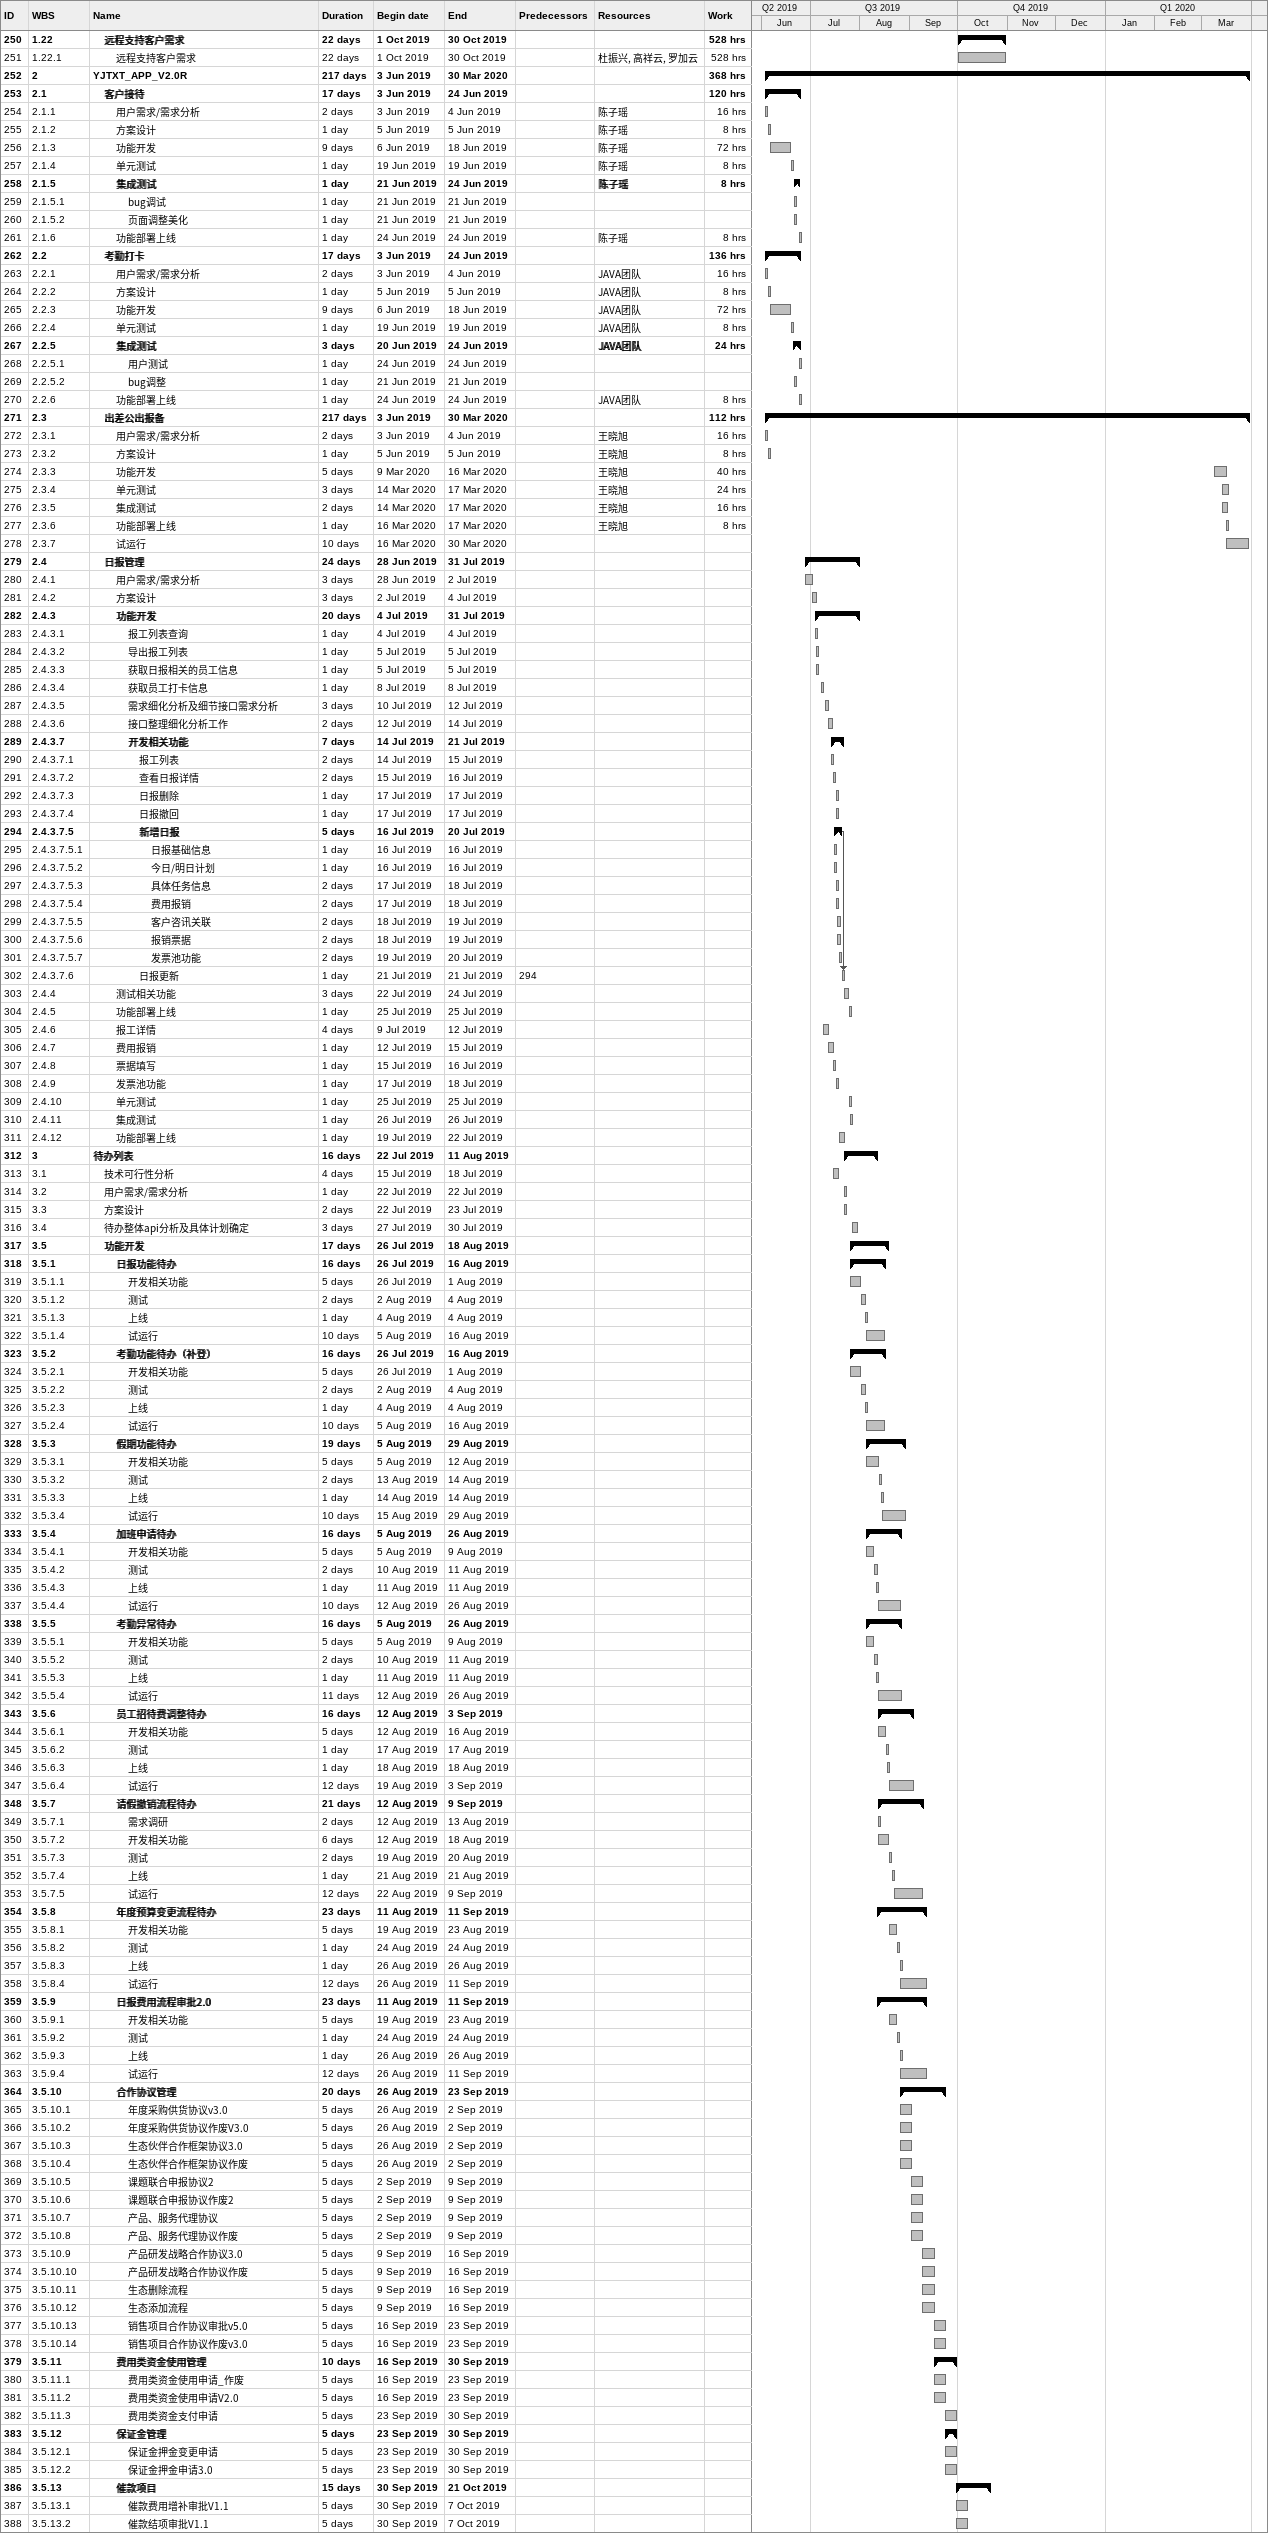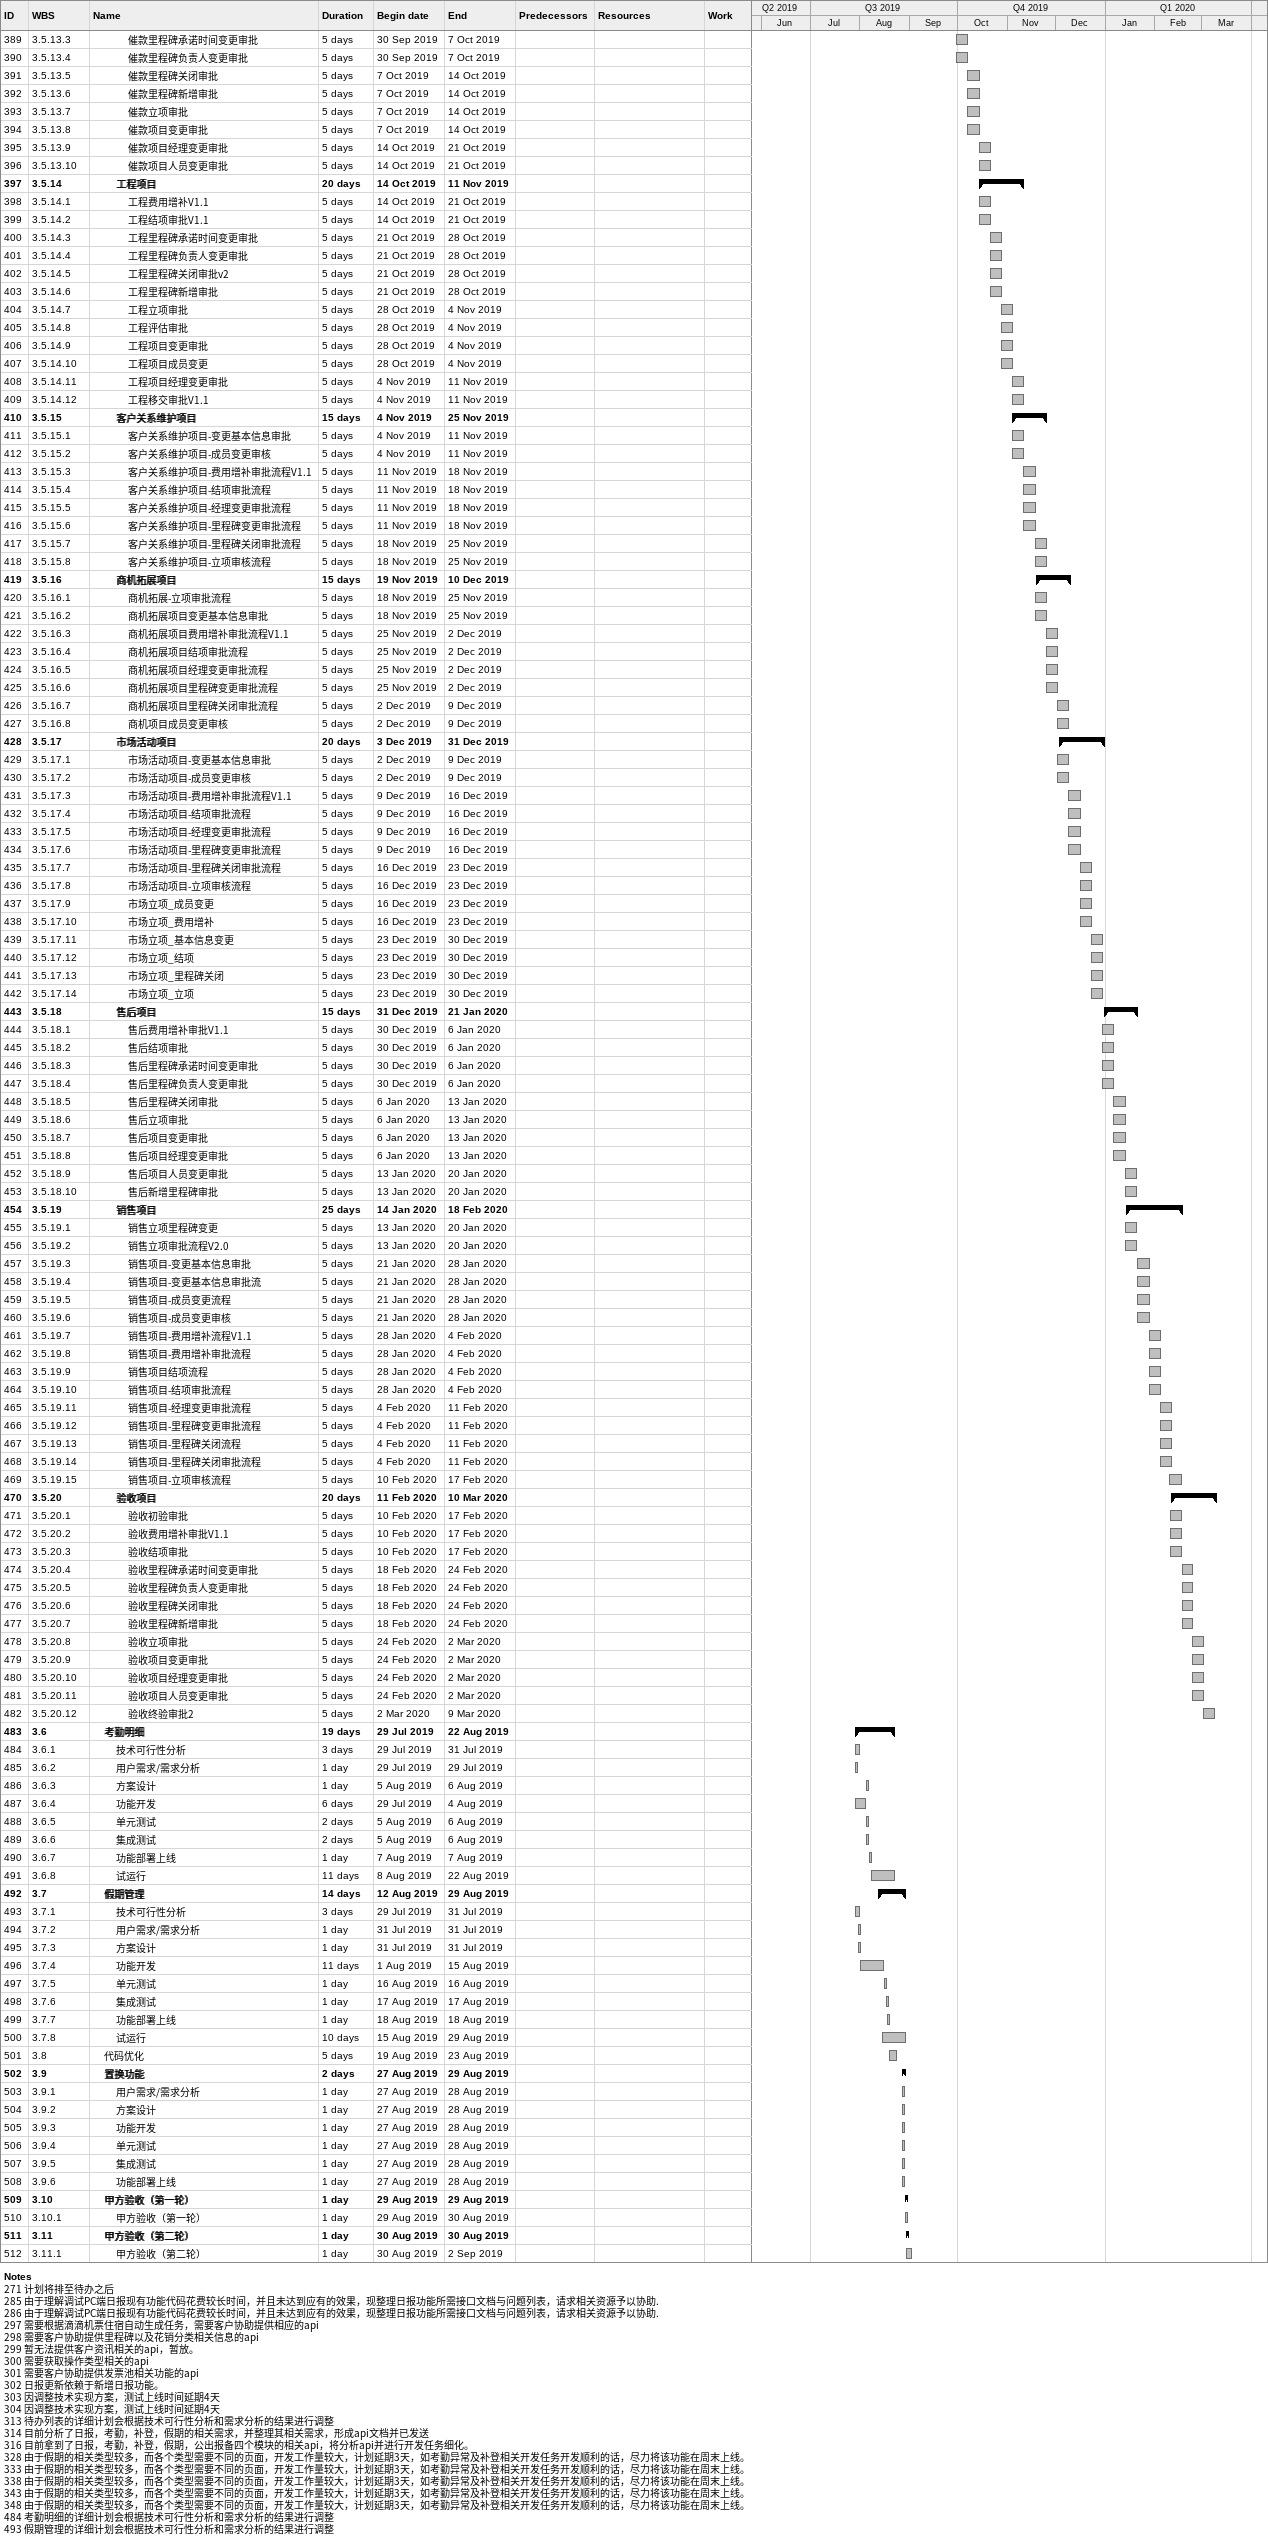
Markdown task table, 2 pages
| ID | WBS | Task | Duration | Start | Finish | Predecessors | Resources | Work (h) |
|---|---|---|---|---|---|---|---|---|
| 250 | 1.22 | **远程支持客户需求** | 22d | 2019-10-01 | 2019-10-30 |  |  | 528 |
| 251 | 1.22.1 | 远程支持客户需求 | 22d | 2019-10-01 | 2019-10-30 |  | 杜振兴, 高祥云, 罗加云 | 528 |
| 252 | 2 | **YJTXT_APP_V2.0R** | 217d | 2019-06-03 | 2020-03-30 |  |  | 368 |
| 253 | 2.1 | **客户接待** | 17d | 2019-06-03 | 2019-06-24 |  |  | 120 |
| 254 | 2.1.1 | 用户需求/需求分析 | 2d | 2019-06-03 | 2019-06-04 |  | 陈子瑶 | 16 |
| 255 | 2.1.2 | 方案设计 | 1d | 2019-06-05 | 2019-06-05 |  | 陈子瑶 | 8 |
| 256 | 2.1.3 | 功能开发 | 9d | 2019-06-06 | 2019-06-18 |  | 陈子瑶 | 72 |
| 257 | 2.1.4 | 单元测试 | 1d | 2019-06-19 | 2019-06-19 |  | 陈子瑶 | 8 |
| 258 | 2.1.5 | **集成测试** | 1d | 2019-06-21 | 2019-06-24 |  | 陈子瑶 | 8 |
| 259 | 2.1.5.1 | bug调试 | 1d | 2019-06-21 | 2019-06-21 |  |  |  |
| 260 | 2.1.5.2 | 页面调整美化 | 1d | 2019-06-21 | 2019-06-21 |  |  |  |
| 261 | 2.1.6 | 功能部署上线 | 1d | 2019-06-24 | 2019-06-24 |  | 陈子瑶 | 8 |
| 262 | 2.2 | **考勤打卡** | 17d | 2019-06-03 | 2019-06-24 |  |  | 136 |
| 263 | 2.2.1 | 用户需求/需求分析 | 2d | 2019-06-03 | 2019-06-04 |  | JAVA团队 | 16 |
| 264 | 2.2.2 | 方案设计 | 1d | 2019-06-05 | 2019-06-05 |  | JAVA团队 | 8 |
| 265 | 2.2.3 | 功能开发 | 9d | 2019-06-06 | 2019-06-18 |  | JAVA团队 | 72 |
| 266 | 2.2.4 | 单元测试 | 1d | 2019-06-19 | 2019-06-19 |  | JAVA团队 | 8 |
| 267 | 2.2.5 | **集成测试** | 3d | 2019-06-20 | 2019-06-24 |  | JAVA团队 | 24 |
| 268 | 2.2.5.1 | 用户测试 | 1d | 2019-06-24 | 2019-06-24 |  |  |  |
| 269 | 2.2.5.2 | bug调整 | 1d | 2019-06-21 | 2019-06-21 |  |  |  |
| 270 | 2.2.6 | 功能部署上线 | 1d | 2019-06-24 | 2019-06-24 |  | JAVA团队 | 8 |
| 271 | 2.3 | **出差公出报备** | 217d | 2019-06-03 | 2020-03-30 |  |  | 112 |
| 272 | 2.3.1 | 用户需求/需求分析 | 2d | 2019-06-03 | 2019-06-04 |  | 王晓旭 | 16 |
| 273 | 2.3.2 | 方案设计 | 1d | 2019-06-05 | 2019-06-05 |  | 王晓旭 | 8 |
| 274 | 2.3.3 | 功能开发 | 5d | 2020-03-09 | 2020-03-16 |  | 王晓旭 | 40 |
| 275 | 2.3.4 | 单元测试 | 3d | 2020-03-14 | 2020-03-17 |  | 王晓旭 | 24 |
| 276 | 2.3.5 | 集成测试 | 2d | 2020-03-14 | 2020-03-17 |  | 王晓旭 | 16 |
| 277 | 2.3.6 | 功能部署上线 | 1d | 2020-03-16 | 2020-03-17 |  | 王晓旭 | 8 |
| 278 | 2.3.7 | 试运行 | 10d | 2020-03-16 | 2020-03-30 |  |  |  |
| 279 | 2.4 | **日报管理** | 24d | 2019-06-28 | 2019-07-31 |  |  |  |
| 280 | 2.4.1 | 用户需求/需求分析 | 3d | 2019-06-28 | 2019-07-02 |  |  |  |
| 281 | 2.4.2 | 方案设计 | 3d | 2019-07-02 | 2019-07-04 |  |  |  |
| 282 | 2.4.3 | **功能开发** | 20d | 2019-07-04 | 2019-07-31 |  |  |  |
| 283 | 2.4.3.1 | 报工列表查询 | 1d | 2019-07-04 | 2019-07-04 |  |  |  |
| 284 | 2.4.3.2 | 导出报工列表 | 1d | 2019-07-05 | 2019-07-05 |  |  |  |
| 285 | 2.4.3.3 | 获取日报相关的员工信息 | 1d | 2019-07-05 | 2019-07-05 |  |  |  |
| 286 | 2.4.3.4 | 获取员工打卡信息 | 1d | 2019-07-08 | 2019-07-08 |  |  |  |
| 287 | 2.4.3.5 | 需求细化分析及细节接口需求分析 | 3d | 2019-07-10 | 2019-07-12 |  |  |  |
| 288 | 2.4.3.6 | 接口整理细化分析工作 | 2d | 2019-07-12 | 2019-07-14 |  |  |  |
| 289 | 2.4.3.7 | **开发相关功能** | 7d | 2019-07-14 | 2019-07-21 |  |  |  |
| 290 | 2.4.3.7.1 | 报工列表 | 2d | 2019-07-14 | 2019-07-15 |  |  |  |
| 291 | 2.4.3.7.2 | 查看日报详情 | 2d | 2019-07-15 | 2019-07-16 |  |  |  |
| 292 | 2.4.3.7.3 | 日报删除 | 1d | 2019-07-17 | 2019-07-17 |  |  |  |
| 293 | 2.4.3.7.4 | 日报撤回 | 1d | 2019-07-17 | 2019-07-17 |  |  |  |
| 294 | 2.4.3.7.5 | **新增日报** | 5d | 2019-07-16 | 2019-07-20 |  |  |  |
| 295 | 2.4.3.7.5.1 | 日报基础信息 | 1d | 2019-07-16 | 2019-07-16 |  |  |  |
| 296 | 2.4.3.7.5.2 | 今日/明日计划 | 1d | 2019-07-16 | 2019-07-16 |  |  |  |
| 297 | 2.4.3.7.5.3 | 具体任务信息 | 2d | 2019-07-17 | 2019-07-18 |  |  |  |
| 298 | 2.4.3.7.5.4 | 费用报销 | 2d | 2019-07-17 | 2019-07-18 |  |  |  |
| 299 | 2.4.3.7.5.5 | 客户咨讯关联 | 2d | 2019-07-18 | 2019-07-19 |  |  |  |
| 300 | 2.4.3.7.5.6 | 报销票据 | 2d | 2019-07-18 | 2019-07-19 |  |  |  |
| 301 | 2.4.3.7.5.7 | 发票池功能 | 2d | 2019-07-19 | 2019-07-20 |  |  |  |
| 302 | 2.4.3.7.6 | 日报更新 | 1d | 2019-07-21 | 2019-07-21 | 294 |  |  |
| 303 | 2.4.4 | 测试相关功能 | 3d | 2019-07-22 | 2019-07-24 |  |  |  |
| 304 | 2.4.5 | 功能部署上线 | 1d | 2019-07-25 | 2019-07-25 |  |  |  |
| 305 | 2.4.6 | 报工详情 | 4d | 2019-07-09 | 2019-07-12 |  |  |  |
| 306 | 2.4.7 | 费用报销 | 1d | 2019-07-12 | 2019-07-15 |  |  |  |
| 307 | 2.4.8 | 票据填写 | 1d | 2019-07-15 | 2019-07-16 |  |  |  |
| 308 | 2.4.9 | 发票池功能 | 1d | 2019-07-17 | 2019-07-18 |  |  |  |
| 309 | 2.4.10 | 单元测试 | 1d | 2019-07-25 | 2019-07-25 |  |  |  |
| 310 | 2.4.11 | 集成测试 | 1d | 2019-07-26 | 2019-07-26 |  |  |  |
| 311 | 2.4.12 | 功能部署上线 | 1d | 2019-07-19 | 2019-07-22 |  |  |  |
| 312 | 3 | **待办列表** | 16d | 2019-07-22 | 2019-08-11 |  |  |  |
| 313 | 3.1 | 技术可行性分析 | 4d | 2019-07-15 | 2019-07-18 |  |  |  |
| 314 | 3.2 | 用户需求/需求分析 | 1d | 2019-07-22 | 2019-07-22 |  |  |  |
| 315 | 3.3 | 方案设计 | 2d | 2019-07-22 | 2019-07-23 |  |  |  |
| 316 | 3.4 | 待办整体api分析及具体计划确定 | 3d | 2019-07-27 | 2019-07-30 |  |  |  |
| 317 | 3.5 | **功能开发** | 17d | 2019-07-26 | 2019-08-18 |  |  |  |
| 318 | 3.5.1 | **日报功能待办** | 16d | 2019-07-26 | 2019-08-16 |  |  |  |
| 319 | 3.5.1.1 | 开发相关功能 | 5d | 2019-07-26 | 2019-08-01 |  |  |  |
| 320 | 3.5.1.2 | 测试 | 2d | 2019-08-02 | 2019-08-04 |  |  |  |
| 321 | 3.5.1.3 | 上线 | 1d | 2019-08-04 | 2019-08-04 |  |  |  |
| 322 | 3.5.1.4 | 试运行 | 10d | 2019-08-05 | 2019-08-16 |  |  |  |
| 323 | 3.5.2 | **考勤功能待办（补登）** | 16d | 2019-07-26 | 2019-08-16 |  |  |  |
| 324 | 3.5.2.1 | 开发相关功能 | 5d | 2019-07-26 | 2019-08-01 |  |  |  |
| 325 | 3.5.2.2 | 测试 | 2d | 2019-08-02 | 2019-08-04 |  |  |  |
| 326 | 3.5.2.3 | 上线 | 1d | 2019-08-04 | 2019-08-04 |  |  |  |
| 327 | 3.5.2.4 | 试运行 | 10d | 2019-08-05 | 2019-08-16 |  |  |  |
| 328 | 3.5.3 | **假期功能待办** | 19d | 2019-08-05 | 2019-08-29 |  |  |  |
| 329 | 3.5.3.1 | 开发相关功能 | 5d | 2019-08-05 | 2019-08-12 |  |  |  |
| 330 | 3.5.3.2 | 测试 | 2d | 2019-08-13 | 2019-08-14 |  |  |  |
| 331 | 3.5.3.3 | 上线 | 1d | 2019-08-14 | 2019-08-14 |  |  |  |
| 332 | 3.5.3.4 | 试运行 | 10d | 2019-08-15 | 2019-08-29 |  |  |  |
| 333 | 3.5.4 | **加班申请待办** | 16d | 2019-08-05 | 2019-08-26 |  |  |  |
| 334 | 3.5.4.1 | 开发相关功能 | 5d | 2019-08-05 | 2019-08-09 |  |  |  |
| 335 | 3.5.4.2 | 测试 | 2d | 2019-08-10 | 2019-08-11 |  |  |  |
| 336 | 3.5.4.3 | 上线 | 1d | 2019-08-11 | 2019-08-11 |  |  |  |
| 337 | 3.5.4.4 | 试运行 | 10d | 2019-08-12 | 2019-08-26 |  |  |  |
| 338 | 3.5.5 | **考勤异常待办** | 16d | 2019-08-05 | 2019-08-26 |  |  |  |
| 339 | 3.5.5.1 | 开发相关功能 | 5d | 2019-08-05 | 2019-08-09 |  |  |  |
| 340 | 3.5.5.2 | 测试 | 2d | 2019-08-10 | 2019-08-11 |  |  |  |
| 341 | 3.5.5.3 | 上线 | 1d | 2019-08-11 | 2019-08-11 |  |  |  |
| 342 | 3.5.5.4 | 试运行 | 11d | 2019-08-12 | 2019-08-26 |  |  |  |
| 343 | 3.5.6 | **员工招待费调整待办** | 16d | 2019-08-12 | 2019-09-03 |  |  |  |
| 344 | 3.5.6.1 | 开发相关功能 | 5d | 2019-08-12 | 2019-08-16 |  |  |  |
| 345 | 3.5.6.2 | 测试 | 1d | 2019-08-17 | 2019-08-17 |  |  |  |
| 346 | 3.5.6.3 | 上线 | 1d | 2019-08-18 | 2019-08-18 |  |  |  |
| 347 | 3.5.6.4 | 试运行 | 12d | 2019-08-19 | 2019-09-03 |  |  |  |
| 348 | 3.5.7 | **请假撤销流程待办** | 21d | 2019-08-12 | 2019-09-09 |  |  |  |
| 349 | 3.5.7.1 | 需求调研 | 2d | 2019-08-12 | 2019-08-13 |  |  |  |
| 350 | 3.5.7.2 | 开发相关功能 | 6d | 2019-08-12 | 2019-08-18 |  |  |  |
| 351 | 3.5.7.3 | 测试 | 2d | 2019-08-19 | 2019-08-20 |  |  |  |
| 352 | 3.5.7.4 | 上线 | 1d | 2019-08-21 | 2019-08-21 |  |  |  |
| 353 | 3.5.7.5 | 试运行 | 12d | 2019-08-22 | 2019-09-09 |  |  |  |
| 354 | 3.5.8 | **年度预算变更流程待办** | 23d | 2019-08-11 | 2019-09-11 |  |  |  |
| 355 | 3.5.8.1 | 开发相关功能 | 5d | 2019-08-19 | 2019-08-23 |  |  |  |
| 356 | 3.5.8.2 | 测试 | 1d | 2019-08-24 | 2019-08-24 |  |  |  |
| 357 | 3.5.8.3 | 上线 | 1d | 2019-08-26 | 2019-08-26 |  |  |  |
| 358 | 3.5.8.4 | 试运行 | 12d | 2019-08-26 | 2019-09-11 |  |  |  |
| 359 | 3.5.9 | **日报费用流程审批2.0** | 23d | 2019-08-11 | 2019-09-11 |  |  |  |
| 360 | 3.5.9.1 | 开发相关功能 | 5d | 2019-08-19 | 2019-08-23 |  |  |  |
| 361 | 3.5.9.2 | 测试 | 1d | 2019-08-24 | 2019-08-24 |  |  |  |
| 362 | 3.5.9.3 | 上线 | 1d | 2019-08-26 | 2019-08-26 |  |  |  |
| 363 | 3.5.9.4 | 试运行 | 12d | 2019-08-26 | 2019-09-11 |  |  |  |
| 364 | 3.5.10 | **合作协议管理** | 20d | 2019-08-26 | 2019-09-23 |  |  |  |
| 365 | 3.5.10.1 | 年度采购供货协议v3.0 | 5d | 2019-08-26 | 2019-09-02 |  |  |  |
| 366 | 3.5.10.2 | 年度采购供货协议作废V3.0 | 5d | 2019-08-26 | 2019-09-02 |  |  |  |
| 367 | 3.5.10.3 | 生态伙伴合作框架协议3.0 | 5d | 2019-08-26 | 2019-09-02 |  |  |  |
| 368 | 3.5.10.4 | 生态伙伴合作框架协议作废 | 5d | 2019-08-26 | 2019-09-02 |  |  |  |
| 369 | 3.5.10.5 | 课题联合申报协议2 | 5d | 2019-09-02 | 2019-09-09 |  |  |  |
| 370 | 3.5.10.6 | 课题联合申报协议作废2 | 5d | 2019-09-02 | 2019-09-09 |  |  |  |
| 371 | 3.5.10.7 | 产品、服务代理协议 | 5d | 2019-09-02 | 2019-09-09 |  |  |  |
| 372 | 3.5.10.8 | 产品、服务代理协议作废 | 5d | 2019-09-02 | 2019-09-09 |  |  |  |
| 373 | 3.5.10.9 | 产品研发战略合作协议3.0 | 5d | 2019-09-09 | 2019-09-16 |  |  |  |
| 374 | 3.5.10.10 | 产品研发战略合作协议作废 | 5d | 2019-09-09 | 2019-09-16 |  |  |  |
| 375 | 3.5.10.11 | 生态删除流程 | 5d | 2019-09-09 | 2019-09-16 |  |  |  |
| 376 | 3.5.10.12 | 生态添加流程 | 5d | 2019-09-09 | 2019-09-16 |  |  |  |
| 377 | 3.5.10.13 | 销售项目合作协议审批v5.0 | 5d | 2019-09-16 | 2019-09-23 |  |  |  |
| 378 | 3.5.10.14 | 销售项目合作协议作废v3.0 | 5d | 2019-09-16 | 2019-09-23 |  |  |  |
| 379 | 3.5.11 | **费用类资金使用管理** | 10d | 2019-09-16 | 2019-09-30 |  |  |  |
| 380 | 3.5.11.1 | 费用类资金使用申请_作废 | 5d | 2019-09-16 | 2019-09-23 |  |  |  |
| 381 | 3.5.11.2 | 费用类资金使用申请V2.0 | 5d | 2019-09-16 | 2019-09-23 |  |  |  |
| 382 | 3.5.11.3 | 费用类资金支付申请 | 5d | 2019-09-23 | 2019-09-30 |  |  |  |
| 383 | 3.5.12 | **保证金管理** | 5d | 2019-09-23 | 2019-09-30 |  |  |  |
| 384 | 3.5.12.1 | 保证金押金变更申请 | 5d | 2019-09-23 | 2019-09-30 |  |  |  |
| 385 | 3.5.12.2 | 保证金押金申请3.0 | 5d | 2019-09-23 | 2019-09-30 |  |  |  |
| 386 | 3.5.13 | **催款项目** | 15d | 2019-09-30 | 2019-10-21 |  |  |  |
| 387 | 3.5.13.1 | 催款费用增补审批V1.1 | 5d | 2019-09-30 | 2019-10-07 |  |  |  |
| 388 | 3.5.13.2 | 催款结项审批V1.1 | 5d | 2019-09-30 | 2019-10-07 |  |  |  |
| 389 | 3.5.13.3 | 催款里程碑承诺时间变更审批 | 5d | 2019-09-30 | 2019-10-07 |  |  |  |
| 390 | 3.5.13.4 | 催款里程碑负责人变更审批 | 5d | 2019-09-30 | 2019-10-07 |  |  |  |
| 391 | 3.5.13.5 | 催款里程碑关闭审批 | 5d | 2019-10-07 | 2019-10-14 |  |  |  |
| 392 | 3.5.13.6 | 催款里程碑新增审批 | 5d | 2019-10-07 | 2019-10-14 |  |  |  |
| 393 | 3.5.13.7 | 催款立项审批 | 5d | 2019-10-07 | 2019-10-14 |  |  |  |
| 394 | 3.5.13.8 | 催款项目变更审批 | 5d | 2019-10-07 | 2019-10-14 |  |  |  |
| 395 | 3.5.13.9 | 催款项目经理变更审批 | 5d | 2019-10-14 | 2019-10-21 |  |  |  |
| 396 | 3.5.13.10 | 催款项目人员变更审批 | 5d | 2019-10-14 | 2019-10-21 |  |  |  |
| 397 | 3.5.14 | **工程项目** | 20d | 2019-10-14 | 2019-11-11 |  |  |  |
| 398 | 3.5.14.1 | 工程费用增补V1.1 | 5d | 2019-10-14 | 2019-10-21 |  |  |  |
| 399 | 3.5.14.2 | 工程结项审批V1.1 | 5d | 2019-10-14 | 2019-10-21 |  |  |  |
| 400 | 3.5.14.3 | 工程里程碑承诺时间变更审批 | 5d | 2019-10-21 | 2019-10-28 |  |  |  |
| 401 | 3.5.14.4 | 工程里程碑负责人变更审批 | 5d | 2019-10-21 | 2019-10-28 |  |  |  |
| 402 | 3.5.14.5 | 工程里程碑关闭审批v2 | 5d | 2019-10-21 | 2019-10-28 |  |  |  |
| 403 | 3.5.14.6 | 工程里程碑新增审批 | 5d | 2019-10-21 | 2019-10-28 |  |  |  |
| 404 | 3.5.14.7 | 工程立项审批 | 5d | 2019-10-28 | 2019-11-04 |  |  |  |
| 405 | 3.5.14.8 | 工程评估审批 | 5d | 2019-10-28 | 2019-11-04 |  |  |  |
| 406 | 3.5.14.9 | 工程项目变更审批 | 5d | 2019-10-28 | 2019-11-04 |  |  |  |
| 407 | 3.5.14.10 | 工程项目成员变更 | 5d | 2019-10-28 | 2019-11-04 |  |  |  |
| 408 | 3.5.14.11 | 工程项目经理变更审批 | 5d | 2019-11-04 | 2019-11-11 |  |  |  |
| 409 | 3.5.14.12 | 工程移交审批V1.1 | 5d | 2019-11-04 | 2019-11-11 |  |  |  |
| 410 | 3.5.15 | **客户关系维护项目** | 15d | 2019-11-04 | 2019-11-25 |  |  |  |
| 411 | 3.5.15.1 | 客户关系维护项目-变更基本信息审批 | 5d | 2019-11-04 | 2019-11-11 |  |  |  |
| 412 | 3.5.15.2 | 客户关系维护项目-成员变更审核 | 5d | 2019-11-04 | 2019-11-11 |  |  |  |
| 413 | 3.5.15.3 | 客户关系维护项目-费用增补审批流程V1.1 | 5d | 2019-11-11 | 2019-11-18 |  |  |  |
| 414 | 3.5.15.4 | 客户关系维护项目-结项审批流程 | 5d | 2019-11-11 | 2019-11-18 |  |  |  |
| 415 | 3.5.15.5 | 客户关系维护项目-经理变更审批流程 | 5d | 2019-11-11 | 2019-11-18 |  |  |  |
| 416 | 3.5.15.6 | 客户关系维护项目-里程碑变更审批流程 | 5d | 2019-11-11 | 2019-11-18 |  |  |  |
| 417 | 3.5.15.7 | 客户关系维护项目-里程碑关闭审批流程 | 5d | 2019-11-18 | 2019-11-25 |  |  |  |
| 418 | 3.5.15.8 | 客户关系维护项目-立项审核流程 | 5d | 2019-11-18 | 2019-11-25 |  |  |  |
| 419 | 3.5.16 | **商机拓展项目** | 15d | 2019-11-19 | 2019-12-10 |  |  |  |
| 420 | 3.5.16.1 | 商机拓展-立项审批流程 | 5d | 2019-11-18 | 2019-11-25 |  |  |  |
| 421 | 3.5.16.2 | 商机拓展项目变更基本信息审批 | 5d | 2019-11-18 | 2019-11-25 |  |  |  |
| 422 | 3.5.16.3 | 商机拓展项目费用增补审批流程V1.1 | 5d | 2019-11-25 | 2019-12-02 |  |  |  |
| 423 | 3.5.16.4 | 商机拓展项目结项审批流程 | 5d | 2019-11-25 | 2019-12-02 |  |  |  |
| 424 | 3.5.16.5 | 商机拓展项目经理变更审批流程 | 5d | 2019-11-25 | 2019-12-02 |  |  |  |
| 425 | 3.5.16.6 | 商机拓展项目里程碑变更审批流程 | 5d | 2019-11-25 | 2019-12-02 |  |  |  |
| 426 | 3.5.16.7 | 商机拓展项目里程碑关闭审批流程 | 5d | 2019-12-02 | 2019-12-09 |  |  |  |
| 427 | 3.5.16.8 | 商机项目成员变更审核 | 5d | 2019-12-02 | 2019-12-09 |  |  |  |
| 428 | 3.5.17 | **市场活动项目** | 20d | 2019-12-03 | 2019-12-31 |  |  |  |
| 429 | 3.5.17.1 | 市场活动项目-变更基本信息审批 | 5d | 2019-12-02 | 2019-12-09 |  |  |  |
| 430 | 3.5.17.2 | 市场活动项目-成员变更审核 | 5d | 2019-12-02 | 2019-12-09 |  |  |  |
| 431 | 3.5.17.3 | 市场活动项目-费用增补审批流程V1.1 | 5d | 2019-12-09 | 2019-12-16 |  |  |  |
| 432 | 3.5.17.4 | 市场活动项目-结项审批流程 | 5d | 2019-12-09 | 2019-12-16 |  |  |  |
| 433 | 3.5.17.5 | 市场活动项目-经理变更审批流程 | 5d | 2019-12-09 | 2019-12-16 |  |  |  |
| 434 | 3.5.17.6 | 市场活动项目-里程碑变更审批流程 | 5d | 2019-12-09 | 2019-12-16 |  |  |  |
| 435 | 3.5.17.7 | 市场活动项目-里程碑关闭审批流程 | 5d | 2019-12-16 | 2019-12-23 |  |  |  |
| 436 | 3.5.17.8 | 市场活动项目-立项审核流程 | 5d | 2019-12-16 | 2019-12-23 |  |  |  |
| 437 | 3.5.17.9 | 市场立项_成员变更 | 5d | 2019-12-16 | 2019-12-23 |  |  |  |
| 438 | 3.5.17.10 | 市场立项_费用增补 | 5d | 2019-12-16 | 2019-12-23 |  |  |  |
| 439 | 3.5.17.11 | 市场立项_基本信息变更 | 5d | 2019-12-23 | 2019-12-30 |  |  |  |
| 440 | 3.5.17.12 | 市场立项_结项 | 5d | 2019-12-23 | 2019-12-30 |  |  |  |
| 441 | 3.5.17.13 | 市场立项_里程碑关闭 | 5d | 2019-12-23 | 2019-12-30 |  |  |  |
| 442 | 3.5.17.14 | 市场立项_立项 | 5d | 2019-12-23 | 2019-12-30 |  |  |  |
| 443 | 3.5.18 | **售后项目** | 15d | 2019-12-31 | 2020-01-21 |  |  |  |
| 444 | 3.5.18.1 | 售后费用增补审批V1.1 | 5d | 2019-12-30 | 2020-01-06 |  |  |  |
| 445 | 3.5.18.2 | 售后结项审批 | 5d | 2019-12-30 | 2020-01-06 |  |  |  |
| 446 | 3.5.18.3 | 售后里程碑承诺时间变更审批 | 5d | 2019-12-30 | 2020-01-06 |  |  |  |
| 447 | 3.5.18.4 | 售后里程碑负责人变更审批 | 5d | 2019-12-30 | 2020-01-06 |  |  |  |
| 448 | 3.5.18.5 | 售后里程碑关闭审批 | 5d | 2020-01-06 | 2020-01-13 |  |  |  |
| 449 | 3.5.18.6 | 售后立项审批 | 5d | 2020-01-06 | 2020-01-13 |  |  |  |
| 450 | 3.5.18.7 | 售后项目变更审批 | 5d | 2020-01-06 | 2020-01-13 |  |  |  |
| 451 | 3.5.18.8 | 售后项目经理变更审批 | 5d | 2020-01-06 | 2020-01-13 |  |  |  |
| 452 | 3.5.18.9 | 售后项目人员变更审批 | 5d | 2020-01-13 | 2020-01-20 |  |  |  |
| 453 | 3.5.18.10 | 售后新增里程碑审批 | 5d | 2020-01-13 | 2020-01-20 |  |  |  |
| 454 | 3.5.19 | **销售项目** | 25d | 2020-01-14 | 2020-02-18 |  |  |  |
| 455 | 3.5.19.1 | 销售立项里程碑变更 | 5d | 2020-01-13 | 2020-01-20 |  |  |  |
| 456 | 3.5.19.2 | 销售立项审批流程V2.0 | 5d | 2020-01-13 | 2020-01-20 |  |  |  |
| 457 | 3.5.19.3 | 销售项目-变更基本信息审批 | 5d | 2020-01-21 | 2020-01-28 |  |  |  |
| 458 | 3.5.19.4 | 销售项目-变更基本信息审批流 | 5d | 2020-01-21 | 2020-01-28 |  |  |  |
| 459 | 3.5.19.5 | 销售项目-成员变更流程 | 5d | 2020-01-21 | 2020-01-28 |  |  |  |
| 460 | 3.5.19.6 | 销售项目-成员变更审核 | 5d | 2020-01-21 | 2020-01-28 |  |  |  |
| 461 | 3.5.19.7 | 销售项目-费用增补流程V1.1 | 5d | 2020-01-28 | 2020-02-04 |  |  |  |
| 462 | 3.5.19.8 | 销售项目-费用增补审批流程 | 5d | 2020-01-28 | 2020-02-04 |  |  |  |
| 463 | 3.5.19.9 | 销售项目结项流程 | 5d | 2020-01-28 | 2020-02-04 |  |  |  |
| 464 | 3.5.19.10 | 销售项目-结项审批流程 | 5d | 2020-01-28 | 2020-02-04 |  |  |  |
| 465 | 3.5.19.11 | 销售项目-经理变更审批流程 | 5d | 2020-02-04 | 2020-02-11 |  |  |  |
| 466 | 3.5.19.12 | 销售项目-里程碑变更审批流程 | 5d | 2020-02-04 | 2020-02-11 |  |  |  |
| 467 | 3.5.19.13 | 销售项目-里程碑关闭流程 | 5d | 2020-02-04 | 2020-02-11 |  |  |  |
| 468 | 3.5.19.14 | 销售项目-里程碑关闭审批流程 | 5d | 2020-02-04 | 2020-02-11 |  |  |  |
| 469 | 3.5.19.15 | 销售项目-立项审核流程 | 5d | 2020-02-10 | 2020-02-17 |  |  |  |
| 470 | 3.5.20 | **验收项目** | 20d | 2020-02-11 | 2020-03-10 |  |  |  |
| 471 | 3.5.20.1 | 验收初验审批 | 5d | 2020-02-10 | 2020-02-17 |  |  |  |
| 472 | 3.5.20.2 | 验收费用增补审批V1.1 | 5d | 2020-02-10 | 2020-02-17 |  |  |  |
| 473 | 3.5.20.3 | 验收结项审批 | 5d | 2020-02-10 | 2020-02-17 |  |  |  |
| 474 | 3.5.20.4 | 验收里程碑承诺时间变更审批 | 5d | 2020-02-18 | 2020-02-24 |  |  |  |
| 475 | 3.5.20.5 | 验收里程碑负责人变更审批 | 5d | 2020-02-18 | 2020-02-24 |  |  |  |
| 476 | 3.5.20.6 | 验收里程碑关闭审批 | 5d | 2020-02-18 | 2020-02-24 |  |  |  |
| 477 | 3.5.20.7 | 验收里程碑新增审批 | 5d | 2020-02-18 | 2020-02-24 |  |  |  |
| 478 | 3.5.20.8 | 验收立项审批 | 5d | 2020-02-24 | 2020-03-02 |  |  |  |
| 479 | 3.5.20.9 | 验收项目变更审批 | 5d | 2020-02-24 | 2020-03-02 |  |  |  |
| 480 | 3.5.20.10 | 验收项目经理变更审批 | 5d | 2020-02-24 | 2020-03-02 |  |  |  |
| 481 | 3.5.20.11 | 验收项目人员变更审批 | 5d | 2020-02-24 | 2020-03-02 |  |  |  |
| 482 | 3.5.20.12 | 验收终验审批2 | 5d | 2020-03-02 | 2020-03-09 |  |  |  |
| 483 | 3.6 | **考勤明细** | 19d | 2019-07-29 | 2019-08-22 |  |  |  |
| 484 | 3.6.1 | 技术可行性分析 | 3d | 2019-07-29 | 2019-07-31 |  |  |  |
| 485 | 3.6.2 | 用户需求/需求分析 | 1d | 2019-07-29 | 2019-07-29 |  |  |  |
| 486 | 3.6.3 | 方案设计 | 1d | 2019-08-05 | 2019-08-06 |  |  |  |
| 487 | 3.6.4 | 功能开发 | 6d | 2019-07-29 | 2019-08-04 |  |  |  |
| 488 | 3.6.5 | 单元测试 | 2d | 2019-08-05 | 2019-08-06 |  |  |  |
| 489 | 3.6.6 | 集成测试 | 2d | 2019-08-05 | 2019-08-06 |  |  |  |
| 490 | 3.6.7 | 功能部署上线 | 1d | 2019-08-07 | 2019-08-07 |  |  |  |
| 491 | 3.6.8 | 试运行 | 11d | 2019-08-08 | 2019-08-22 |  |  |  |
| 492 | 3.7 | **假期管理** | 14d | 2019-08-12 | 2019-08-29 |  |  |  |
| 493 | 3.7.1 | 技术可行性分析 | 3d | 2019-07-29 | 2019-07-31 |  |  |  |
| 494 | 3.7.2 | 用户需求/需求分析 | 1d | 2019-07-31 | 2019-07-31 |  |  |  |
| 495 | 3.7.3 | 方案设计 | 1d | 2019-07-31 | 2019-07-31 |  |  |  |
| 496 | 3.7.4 | 功能开发 | 11d | 2019-08-01 | 2019-08-15 |  |  |  |
| 497 | 3.7.5 | 单元测试 | 1d | 2019-08-16 | 2019-08-16 |  |  |  |
| 498 | 3.7.6 | 集成测试 | 1d | 2019-08-17 | 2019-08-17 |  |  |  |
| 499 | 3.7.7 | 功能部署上线 | 1d | 2019-08-18 | 2019-08-18 |  |  |  |
| 500 | 3.7.8 | 试运行 | 10d | 2019-08-15 | 2019-08-29 |  |  |  |
| 501 | 3.8 | 代码优化 | 5d | 2019-08-19 | 2019-08-23 |  |  |  |
| 502 | 3.9 | **置换功能** | 2d | 2019-08-27 | 2019-08-29 |  |  |  |
| 503 | 3.9.1 | 用户需求/需求分析 | 1d | 2019-08-27 | 2019-08-28 |  |  |  |
| 504 | 3.9.2 | 方案设计 | 1d | 2019-08-27 | 2019-08-28 |  |  |  |
| 505 | 3.9.3 | 功能开发 | 1d | 2019-08-27 | 2019-08-28 |  |  |  |
| 506 | 3.9.4 | 单元测试 | 1d | 2019-08-27 | 2019-08-28 |  |  |  |
| 507 | 3.9.5 | 集成测试 | 1d | 2019-08-27 | 2019-08-28 |  |  |  |
| 508 | 3.9.6 | 功能部署上线 | 1d | 2019-08-27 | 2019-08-28 |  |  |  |
| 509 | 3.10 | **甲方验收（第一轮）** | 1d | 2019-08-29 | 2019-08-29 |  |  |  |
| 510 | 3.10.1 | 甲方验收（第一轮） | 1d | 2019-08-29 | 2019-08-30 |  |  |  |
| 511 | 3.11 | **甲方验收（第二轮）** | 1d | 2019-08-30 | 2019-08-30 |  |  |  |
| 512 | 3.11.1 | 甲方验收（第二轮） | 1d | 2019-08-30 | 2019-09-02 |  |  |  |

Notes
- 271: 计划将排至待办之后
- 285: 由于理解调试PC端日报现有功能代码花费较长时间，并且未达到应有的效果，现整理日报功能所需接口文档与问题列表，请求相关资源予以协助.
- 286: 由于理解调试PC端日报现有功能代码花费较长时间，并且未达到应有的效果，现整理日报功能所需接口文档与问题列表，请求相关资源予以协助.
- 297: 需要根据滴滴机票住宿自动生成任务，需要客户协助提供相应的api
- 298: 需要客户协助提供里程碑以及花销分类相关信息的api
- 299: 暂无法提供客户资讯相关的api，暂放。
- 300: 需要获取操作类型相关的api
- 301: 需要客户协助提供发票池相关功能的api
- 302: 日报更新依赖于新增日报功能。
- 303: 因调整技术实现方案，测试上线时间延期4天
- 304: 因调整技术实现方案，测试上线时间延期4天
- 313: 待办列表的详细计划会根据技术可行性分析和需求分析的结果进行调整
- 314: 目前分析了日报，考勤，补登，假期的相关需求，并整理其相关需求，形成api文档并已发送
- 316: 目前拿到了日报，考勤，补登，假期，公出报备四个模块的相关api，将分析api并进行开发任务细化。
- 328: 由于假期的相关类型较多，而各个类型需要不同的页面，开发工作量较大，计划延期3天，如考勤异常及补登相关开发任务开发顺利的话，尽力将该功能在周末上线。
- 333: 由于假期的相关类型较多，而各个类型需要不同的页面，开发工作量较大，计划延期3天，如考勤异常及补登相关开发任务开发顺利的话，尽力将该功能在周末上线。
- 338: 由于假期的相关类型较多，而各个类型需要不同的页面，开发工作量较大，计划延期3天，如考勤异常及补登相关开发任务开发顺利的话，尽力将该功能在周末上线。
- 343: 由于假期的相关类型较多，而各个类型需要不同的页面，开发工作量较大，计划延期3天，如考勤异常及补登相关开发任务开发顺利的话，尽力将该功能在周末上线。
- 348: 由于假期的相关类型较多，而各个类型需要不同的页面，开发工作量较大，计划延期3天，如考勤异常及补登相关开发任务开发顺利的话，尽力将该功能在周末上线。
- 484: 考勤明细的详细计划会根据技术可行性分析和需求分析的结果进行调整
- 493: 假期管理的详细计划会根据技术可行性分析和需求分析的结果进行调整
